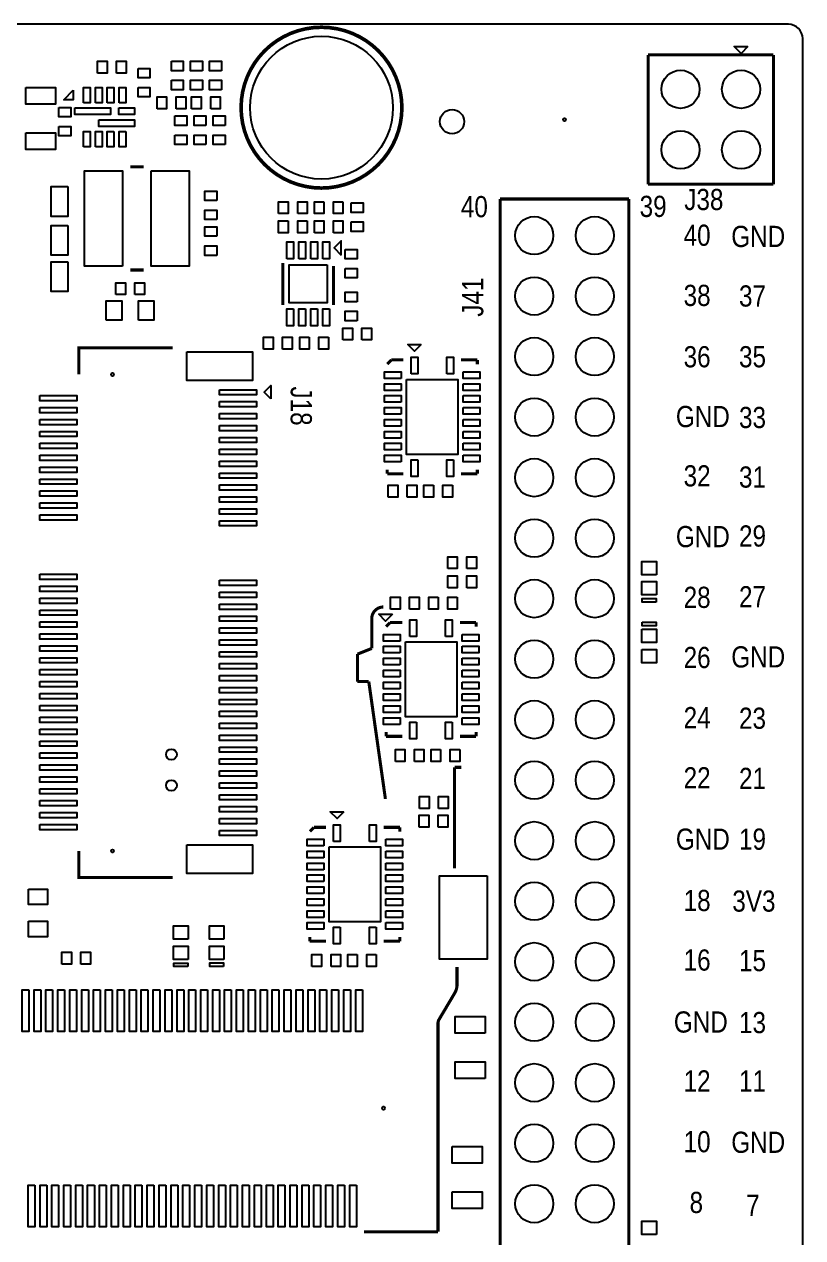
# Model space of a CAD drawing. Extents: x -9 to 101, y -22 to 138.
# Drawn here: x 63.3 to 96, y 11.1 to 62 of the extents above; entities that cross this region are included whole.
import ezdxf
from ezdxf.enums import TextEntityAlignment as Align

# ---------------------------------------------------------------- set-up
doc = ezdxf.new("R2010")
doc.units = 0
for name, color, linetype in [('BG_OUTLINE', 2, 'CONTINUOUS'), ('BG_SILKSCREEN_TOP', 1, 'CONTINUOUS'), ('PG_SILKSCREEN_TOP', 3, 'CONTINUOUS'), ('PIN_TOP', 4, 'CONTINUOUS'), ('RD_SILKSCREEN_TOP', 5, 'CONTINUOUS')]:
    doc.layers.add(name, color=color, linetype=linetype)

msp = doc.modelspace()

# ---------------------------------------------------------------- linework, layer by layer
at = {"layer": 'BG_OUTLINE'}
msp.add_lwpolyline([(95.99991, 61.399903, 0.414355), (95.400012, 62.000105), (-3.399892, 62.000105, 0.414346), (-4.000094, 61.399903), (-4.000094, -16.400094, 0.414234), (-3.399892, -16.999991), (95.400012, -16.999991, 0.414211), (95.99991, -16.400094)], format="xyb", close=True, dxfattribs=at)
at = {"layer": 'PG_SILKSCREEN_TOP', "const_width": 0.1524}
msp.add_lwpolyline([(79.174899, 58.50001, 1), (72.4249, 58.50001, 1)], format="xyb", close=True, dxfattribs=at)
at = {"layer": 'PG_SILKSCREEN_TOP'}
for points, const_width in [([(89.510006, 60.715093), (89.510006, 55.285107)], 0.129997), ([(94.770092, 60.715093), (89.510006, 60.715093)], 0.129997), ([(94.770092, 55.285107), (94.770092, 60.715093)], 0.129997), ([(68.329988, 56.015103), (67.769892, 56.015103)], 0.129997), ([(89.510006, 55.285107), (94.770092, 55.285107)], 0.129997), ([(83.295109, 54.665093), (88.705106, 54.665093)], 0.129997), ([(83.295109, 3.334995), (83.295109, 54.665093)], 0.129997), ([(88.705106, 54.665093), (88.705106, 3.835095)], 0.129997), ([(74.176001, 50.219102), (74.176001, 51.9811)], 0.127), ([(67.769892, 51.684911), (68.329988, 51.684911)], 0.129997), ([(76.302997, 51.855091), (76.302997, 50.219102)], 0.127), ([(65.610892, 47.300109), (65.610892, 48.412908), (69.549899, 48.412908)], 0.127), ([(78.560092, 47.740011), (78.729992, 47.909988)], 0.129997), ([(78.729992, 47.909988), (79.239999, 47.909988)], 0.129997), ([(81.660111, 47.909988), (82.340094, 47.909988)], 0.129997), ([(82.340094, 47.909988), (82.340094, 47.730105)], 0.129997), ([(78.560092, 43.129911), (78.560092, 43.309997)], 0.129997), ([(82.340094, 43.309997), (82.340094, 43.129911)], 0.129997), ([(79.239999, 43.129911), (78.560092, 43.129911)], 0.129997), ([(82.340094, 43.129911), (81.660111, 43.129911)], 0.129997), ([(77.910106, 37.049888), (77.910106, 35.798989)], 0.129997), ([(78.510003, 36.719993), (78.679904, 36.889893)], 0.129997), ([(78.679904, 36.889893), (79.190012, 36.889893)], 0.129997), ([(81.610098, 36.889893), (82.290006, 36.889893)], 0.129997), ([(82.290006, 36.889893), (82.290006, 36.710112)], 0.129997), ([(77.910106, 35.798989), (77.310107, 35.558908)], 0.129997), ([(77.310107, 35.558908), (77.310107, 34.409101)], 0.129997), ([(77.310107, 34.409101), (77.785112, 34.409101)], 0.129997), ([(77.785112, 34.409101), (78.483104, 29.480993)], 0.129997), ([(78.510003, 32.109893), (78.510003, 32.290004)], 0.129997), ([(79.190012, 32.109893), (78.510003, 32.109893)], 0.129997), ([(82.290006, 32.109893), (81.610098, 32.109893)], 0.129997), ([(82.290006, 32.290004), (82.290006, 32.109893)], 0.129997), ([(81.385004, 30.809895), (81.676088, 30.809895)], 0.129997), ([(81.385004, 26.569899), (81.385004, 30.809895)], 0.129997), ([(75.310111, 28.120111), (75.480012, 28.290012)], 0.129997), ([(75.480012, 28.290012), (75.990094, 28.290012)], 0.129997), ([(78.409902, 28.290012), (79.08991, 28.290012)], 0.129997), ([(79.08991, 28.290012), (79.08991, 28.109901)], 0.129997), ([(69.549899, 26.187095), (65.611908, 26.187095), (65.611908, 27.299895)], 0.127), ([(75.310111, 23.510011), (75.310111, 23.689996)], 0.129997), ([(75.990094, 23.510011), (75.310111, 23.510011)], 0.129997), ([(79.08991, 23.510011), (78.409902, 23.510011)], 0.129997), ([(79.08991, 23.689996), (79.08991, 23.510011)], 0.129997), ([(81.489906, 21.687003), (81.489906, 22.429902)], 0.129997), ([(80.733011, 20.220889), (81.393894, 21.335009)], 0.129997), ([(80.69011, 11.310112), (80.69011, 20.062901)], 0.129997), ([(77.58491, 11.310112), (80.69011, 11.310112)], 0.129997)]:
    msp.add_lwpolyline(points, dxfattribs=dict(at, const_width=const_width))
for points in [[(93.693107, 61.063099), (93.409897, 60.779889), (93.126992, 61.063099)], [(65.378051, 59.22833), (65.378203, 58.827949), (64.97767, 58.827949)], [(76.625094, 52.310005), (76.625094, 52.909902), (76.325095, 52.610004)], [(79.985997, 48.556901), (79.703092, 48.273894), (79.42011, 48.556901)], [(73.678898, 46.270901), (73.395992, 46.554111), (73.678898, 46.837092)], [(89.843, 37.744908), (89.256819, 37.744908), (89.256819, 37.894997), (89.843, 37.894997)], [(78.775992, 37.232006), (78.49301, 36.949101), (78.210004, 37.232006)], [(89.256997, 36.904905), (89.843, 36.904905), (89.843, 36.754791), (89.256997, 36.754791)], [(76.736092, 28.936899), (76.453111, 28.653994), (76.169901, 28.936899)], [(70.193002, 22.444888), (69.606998, 22.444888), (69.606998, 22.594799), (70.193002, 22.594799)], [(71.692897, 22.444888), (71.106894, 22.444888), (71.106894, 22.595002), (71.692897, 22.595002)]]:
    msp.add_lwpolyline(points, close=True, dxfattribs=at)
at = {"layer": 'PG_SILKSCREEN_TOP', "const_width": 0.129997}
for points in [[(78.399996, 37.539905, 0.414238), (77.910106, 37.049888)], [(81.393894, 21.335009, 0.134555), (81.489906, 21.687003)], [(80.733011, 20.220889, 0.134538), (80.69011, 20.062901)]]:
    msp.add_lwpolyline(points, format="xyb", dxfattribs=at)
at = {"layer": 'PIN_TOP'}
for points in [[(66.399994, 59.949944), (66.399994, 60.450044), (66.799993, 60.450044), (66.799993, 59.949944)], [(67.199993, 59.949944), (67.199993, 60.450044), (67.599992, 60.450044), (67.599992, 59.949944)], [(68.099953, 60.149994), (68.600053, 60.149994), (68.600053, 59.749995), (68.099953, 59.749995)], [(69.500051, 60.449993), (70.000152, 60.449993), (70.000152, 60.049994), (69.500051, 60.049994)], [(70.799947, 60.049994), (70.299847, 60.049994), (70.299847, 60.449993), (70.799947, 60.449993)], [(71.600047, 60.049994), (71.099947, 60.049994), (71.099947, 60.449993), (71.600047, 60.449993)], [(69.500051, 59.649995), (70.000152, 59.649995), (70.000152, 59.249996), (69.500051, 59.249996)], [(70.799947, 59.249996), (70.299847, 59.249996), (70.299847, 59.649995), (70.799947, 59.649995)], [(71.600047, 59.249996), (71.099947, 59.249996), (71.099947, 59.649995), (71.600047, 59.649995)], [(63.383046, 59.340991), (64.632954, 59.340991), (64.632954, 58.640993), (63.383046, 58.640993)], [(65.809952, 58.699984), (65.809952, 59.349996), (66.08986, 59.349996), (66.08986, 58.699984)], [(66.310129, 58.699984), (66.310129, 59.349996), (66.590037, 59.349996), (66.590037, 58.699984)], [(66.80995, 58.699984), (66.80995, 59.349996), (67.089858, 59.349996), (67.089858, 58.699984)], [(67.310127, 58.699984), (67.310127, 59.349996), (67.590035, 59.349996), (67.590035, 58.699984)], [(68.099953, 59.349996), (68.600053, 59.349996), (68.600053, 58.949996), (68.099953, 58.949996)], [(68.899913, 58.449845), (68.899913, 58.949946), (69.299912, 58.949946), (69.299912, 58.449845)], [(69.699911, 58.449845), (69.699911, 58.949946), (70.099911, 58.949946), (70.099911, 58.449845)], [(70.349999, 58.449845), (70.349999, 58.949946), (70.749998, 58.949946), (70.749998, 58.449845)], [(71.149997, 58.449845), (71.149997, 58.949946), (71.549997, 58.949946), (71.549997, 58.449845)], [(64.773899, 58.512126), (65.274, 58.512126), (65.274, 58.112127), (64.773899, 58.112127)], [(65.449844, 58.489774), (66.949942, 58.489774), (66.949942, 58.209866), (65.449844, 58.209866)], [(67.300081, 58.489774), (67.950093, 58.489774), (67.950093, 58.209866), (67.300081, 58.209866)], [(69.649861, 58.149998), (70.149961, 58.149998), (70.149961, 57.749999), (69.649861, 57.749999)], [(70.950061, 57.749999), (70.449961, 57.749999), (70.449961, 58.149998), (70.950061, 58.149998)], [(71.750161, 57.749999), (71.250061, 57.749999), (71.250061, 58.149998), (71.750161, 58.149998)], [(64.773899, 57.712127), (65.274, 57.712127), (65.274, 57.312128), (64.773899, 57.312128)], [(66.450045, 57.989953), (67.950143, 57.989953), (67.950143, 57.710045), (66.450045, 57.710045)], [(63.383046, 57.437007), (64.632954, 57.437007), (64.632954, 56.737009), (63.383046, 56.737009)], [(65.809952, 56.849797), (65.809952, 57.499809), (66.08986, 57.499809), (66.08986, 56.849797)], [(66.310129, 56.849797), (66.310129, 57.499809), (66.590037, 57.499809), (66.590037, 56.849797)], [(67.089858, 57.499821), (67.089858, 56.84981), (66.80995, 56.84981), (66.80995, 57.499821)], [(67.590035, 57.499821), (67.590035, 56.84981), (67.310127, 56.84981), (67.310127, 57.499821)], [(69.649861, 57.35), (70.149961, 57.35), (70.149961, 56.95), (69.649861, 56.95)], [(70.950061, 56.95), (70.449961, 56.95), (70.449961, 57.35), (70.950061, 57.35)], [(71.750161, 56.95), (71.250061, 56.95), (71.250061, 57.35), (71.750161, 57.35)], [(67.449954, 51.850011), (65.850059, 51.850011), (65.850059, 55.850003), (67.449954, 55.850003)], [(68.650053, 55.850003), (70.249948, 55.850003), (70.249948, 51.850011), (68.650053, 51.850011)], [(65.157591, 55.184154), (65.157591, 53.934246), (64.457593, 53.934246), (64.457593, 55.184154)], [(71.400149, 54.599891), (70.900049, 54.599891), (70.900049, 54.99989), (71.400149, 54.99989)], [(73.999903, 54.050032), (73.999903, 54.550132), (74.399902, 54.550132), (74.399902, 54.050032)], [(74.799901, 54.050032), (74.799901, 54.550132), (75.1999, 54.550132), (75.1999, 54.050032)], [(75.900102, 54.550145), (75.900102, 54.050044), (75.500103, 54.050044), (75.500103, 54.550145)], [(76.700101, 54.550145), (76.700101, 54.050044), (76.300101, 54.050044), (76.300101, 54.550145)], [(71.400149, 53.799892), (70.900049, 53.799892), (70.900049, 54.199892), (71.400149, 54.199892)], [(77.049948, 54.499993), (77.550048, 54.499993), (77.550048, 54.099993), (77.049948, 54.099993)], [(65.157591, 53.558554), (65.157591, 52.308646), (64.457593, 52.308646), (64.457593, 53.558554)], [(71.400149, 53.099995), (70.900049, 53.099995), (70.900049, 53.499995), (71.400149, 53.499995)], [(74.399902, 53.750045), (74.399902, 53.249944), (73.999903, 53.249944), (73.999903, 53.750045)], [(75.1999, 53.750045), (75.1999, 53.249944), (74.799901, 53.249944), (74.799901, 53.750045)], [(75.500103, 53.249932), (75.500103, 53.750032), (75.900102, 53.750032), (75.900102, 53.249932)], [(76.300101, 53.249932), (76.300101, 53.750032), (76.700101, 53.750032), (76.700101, 53.249932)], [(77.049948, 53.699994), (77.550048, 53.699994), (77.550048, 53.299995), (77.049948, 53.299995)], [(71.400149, 52.299997), (70.900049, 52.299997), (70.900049, 52.699996), (71.400149, 52.699996)], [(74.349966, 52.150823), (74.349966, 52.860727), (74.629874, 52.860727), (74.629874, 52.150823)], [(74.850142, 52.150823), (74.850142, 52.860727), (75.13005, 52.860727), (75.13005, 52.150823)], [(75.349964, 52.150823), (75.349964, 52.860727), (75.629872, 52.860727), (75.629872, 52.150823)], [(75.85014, 52.150823), (75.85014, 52.860727), (76.130048, 52.860727), (76.130048, 52.150823)], [(76.799961, 52.550111), (77.300061, 52.550111), (77.300061, 52.150112), (76.799961, 52.150112)], [(65.157591, 52.034554), (65.157591, 50.784646), (64.457593, 50.784646), (64.457593, 52.034554)], [(76.039955, 51.899845), (76.039955, 50.29995), (74.440059, 50.29995), (74.440059, 51.899845)], [(76.799961, 51.750112), (77.300061, 51.750112), (77.300061, 51.350113), (76.799961, 51.350113)], [(67.167201, 50.651537), (67.167201, 51.151638), (67.5672, 51.151638), (67.5672, 50.651537)], [(67.9672, 50.651537), (67.9672, 51.151638), (68.367199, 51.151638), (68.367199, 50.651537)], [(77.300061, 50.349988), (76.799961, 50.349988), (76.799961, 50.749987), (77.300061, 50.749987)], [(66.767278, 49.582197), (66.767278, 50.392203), (67.41729, 50.392203), (67.41729, 49.582197)], [(68.117085, 49.582197), (68.117085, 50.392203), (68.767096, 50.392203), (68.767096, 49.582197)], [(74.629874, 50.04896), (74.629874, 49.339056), (74.349966, 49.339056), (74.349966, 50.04896)], [(75.13005, 50.04896), (75.13005, 49.339056), (74.850142, 49.339056), (74.850142, 50.04896)], [(75.629872, 50.04896), (75.629872, 49.339056), (75.349964, 49.339056), (75.349964, 50.04896)], [(76.130048, 50.04896), (76.130048, 49.339056), (75.85014, 49.339056), (75.85014, 50.04896)], [(77.300061, 49.54999), (76.799961, 49.54999), (76.799961, 49.949989), (77.300061, 49.949989)], [(76.699999, 48.750042), (76.699999, 49.250143), (77.099998, 49.250143), (77.099998, 48.750042)], [(77.499997, 48.750042), (77.499997, 49.250143), (77.899997, 49.250143), (77.899997, 48.750042)], [(73.364801, 48.365537), (73.364801, 48.865638), (73.7648, 48.865638), (73.7648, 48.365537)], [(74.1648, 48.365537), (74.1648, 48.865638), (74.564799, 48.865638), (74.564799, 48.365537)], [(75.2888, 48.86565), (75.2888, 48.36555), (74.888801, 48.36555), (74.888801, 48.86565)], [(76.088799, 48.86565), (76.088799, 48.36555), (75.6888, 48.36555), (75.6888, 48.86565)], [(70.150025, 48.249053), (72.900134, 48.249053), (72.900134, 47.049157), (70.150025, 47.049157)], [(79.560064, 47.3202), (79.560064, 48.020199), (79.839972, 48.020199), (79.839972, 47.3202)], [(81.060239, 47.3202), (81.060239, 48.020199), (81.340147, 48.020199), (81.340147, 47.3202)], [(79.150096, 47.130259), (78.450097, 47.130259), (78.450097, 47.410167), (79.150096, 47.410167)], [(81.750116, 47.410167), (82.450114, 47.410167), (82.450114, 47.130259), (81.750116, 47.130259)], [(79.150096, 46.630057), (78.450097, 46.630057), (78.450097, 46.909965), (79.150096, 46.909965)], [(79.375051, 47.095156), (81.525161, 47.095156), (81.525161, 43.945048), (79.375051, 43.945048)], [(81.750116, 46.909965), (82.450114, 46.909965), (82.450114, 46.630057), (81.750116, 46.630057)], [(63.975132, 46.410105), (65.52504, 46.410105), (65.52504, 46.190116), (63.975132, 46.190116)], [(71.525028, 46.65999), (73.074936, 46.65999), (73.074936, 46.440001), (71.525028, 46.440001)], [(79.150096, 46.130235), (78.450097, 46.130235), (78.450097, 46.410143), (79.150096, 46.410143)], [(81.750116, 46.410143), (82.450114, 46.410143), (82.450114, 46.130235), (81.750116, 46.130235)], [(63.975132, 45.910208), (65.52504, 45.910208), (65.52504, 45.690219), (63.975132, 45.690219)], [(71.525028, 46.160093), (73.074936, 46.160093), (73.074936, 45.940104), (71.525028, 45.940104)], [(79.150096, 45.630059), (78.450097, 45.630059), (78.450097, 45.909967), (79.150096, 45.909967)], [(81.750116, 45.909967), (82.450114, 45.909967), (82.450114, 45.630059), (81.750116, 45.630059)], [(63.975132, 45.410107), (65.52504, 45.410107), (65.52504, 45.190118), (63.975132, 45.190118)], [(71.525028, 45.659993), (73.074936, 45.659993), (73.074936, 45.440003), (71.525028, 45.440003)], [(79.150096, 45.130237), (78.450097, 45.130237), (78.450097, 45.410145), (79.150096, 45.410145)], [(81.750116, 45.410145), (82.450114, 45.410145), (82.450114, 45.130237), (81.750116, 45.130237)], [(63.975132, 44.91021), (65.52504, 44.91021), (65.52504, 44.69022), (63.975132, 44.69022)], [(71.525028, 45.160095), (73.074936, 45.160095), (73.074936, 44.940106), (71.525028, 44.940106)], [(79.150096, 44.630061), (78.450097, 44.630061), (78.450097, 44.909969), (79.150096, 44.909969)], [(81.750116, 44.909969), (82.450114, 44.909969), (82.450114, 44.630061), (81.750116, 44.630061)], [(63.975132, 44.410109), (65.52504, 44.410109), (65.52504, 44.19012), (63.975132, 44.19012)], [(71.525028, 44.659994), (73.074936, 44.659994), (73.074936, 44.440005), (71.525028, 44.440005)], [(79.150096, 44.130239), (78.450097, 44.130239), (78.450097, 44.410147), (79.150096, 44.410147)], [(81.750116, 44.410147), (82.450114, 44.410147), (82.450114, 44.130239), (81.750116, 44.130239)], [(63.975132, 43.910186), (65.52504, 43.910186), (65.52504, 43.690197), (63.975132, 43.690197)], [(71.525028, 44.160097), (73.074936, 44.160097), (73.074936, 43.940108), (71.525028, 43.940108)], [(79.150096, 43.630037), (78.450097, 43.630037), (78.450097, 43.909945), (79.150096, 43.909945)], [(81.750116, 43.909945), (82.450114, 43.909945), (82.450114, 43.630037), (81.750116, 43.630037)], [(63.975132, 43.410086), (65.52504, 43.410086), (65.52504, 43.190096), (63.975132, 43.190096)], [(71.525028, 43.659996), (73.074936, 43.659996), (73.074936, 43.440007), (71.525028, 43.440007)], [(79.839972, 43.719991), (79.839972, 43.019993), (79.560064, 43.019993), (79.560064, 43.719991)], [(81.340147, 43.719991), (81.340147, 43.019993), (81.060239, 43.019993), (81.060239, 43.719991)], [(63.975132, 42.910188), (65.52504, 42.910188), (65.52504, 42.690199), (63.975132, 42.690199)], [(71.525028, 43.160201), (73.074936, 43.160201), (73.074936, 42.940211), (71.525028, 42.940211)], [(63.975132, 42.410088), (65.52504, 42.410088), (65.52504, 42.190098), (63.975132, 42.190098)], [(71.525028, 42.659998), (73.074936, 42.659998), (73.074936, 42.440009), (71.525028, 42.440009)], [(78.599894, 42.149827), (78.599894, 42.649927), (78.999893, 42.649927), (78.999893, 42.149827)], [(79.399892, 42.149827), (79.399892, 42.649927), (79.799891, 42.649927), (79.799891, 42.149827)], [(80.499991, 42.64994), (80.499991, 42.149839), (80.099992, 42.149839), (80.099992, 42.64994)], [(81.29999, 42.64994), (81.29999, 42.149839), (80.899991, 42.149839), (80.899991, 42.64994)], [(63.975132, 41.91019), (65.52504, 41.91019), (65.52504, 41.690201), (63.975132, 41.690201)], [(71.525028, 42.160203), (73.074936, 42.160203), (73.074936, 41.940213), (71.525028, 41.940213)], [(63.975132, 41.41009), (65.52504, 41.41009), (65.52504, 41.190101), (63.975132, 41.190101)], [(71.525028, 41.660001), (73.074936, 41.660001), (73.074936, 41.440011), (71.525028, 41.440011)], [(71.525028, 41.160205), (73.074936, 41.160205), (73.074936, 40.940215), (71.525028, 40.940215)], [(81.09999, 39.149833), (81.09999, 39.649933), (81.499989, 39.649933), (81.499989, 39.149833)], [(81.899989, 39.149833), (81.899989, 39.649933), (82.299988, 39.649933), (82.299988, 39.149833)], [(89.855142, 38.894855), (89.245034, 38.894855), (89.245034, 39.45495), (89.855142, 39.45495)], [(63.975132, 38.910196), (65.52504, 38.910196), (65.52504, 38.690207), (63.975132, 38.690207)], [(81.09999, 38.350038), (81.09999, 38.850138), (81.499989, 38.850138), (81.499989, 38.350038)], [(81.899989, 38.350038), (81.899989, 38.850138), (82.299988, 38.850138), (82.299988, 38.350038)], [(63.975132, 38.410096), (65.52504, 38.410096), (65.52504, 38.190106), (63.975132, 38.190106)], [(71.525028, 38.660006), (73.074936, 38.660006), (73.074936, 38.440017), (71.525028, 38.440017)], [(89.855142, 38.045073), (89.245034, 38.045073), (89.245034, 38.605168), (89.855142, 38.605168)], [(63.975132, 37.910199), (65.52504, 37.910199), (65.52504, 37.690209), (63.975132, 37.690209)], [(71.525028, 38.160185), (73.074936, 38.160185), (73.074936, 37.940196), (71.525028, 37.940196)], [(78.699995, 37.449836), (78.699995, 37.949937), (79.099994, 37.949937), (79.099994, 37.449836)], [(79.499993, 37.449836), (79.499993, 37.949937), (79.899993, 37.949937), (79.899993, 37.449836)], [(80.699889, 37.949949), (80.699889, 37.449849), (80.29989, 37.449849), (80.29989, 37.949949)], [(81.499888, 37.949949), (81.499888, 37.449849), (81.099889, 37.449849), (81.099889, 37.949949)], [(63.975132, 37.410098), (65.52504, 37.410098), (65.52504, 37.190109), (63.975132, 37.190109)], [(71.525028, 37.660008), (73.074936, 37.660008), (73.074936, 37.440019), (71.525028, 37.440019)], [(63.975132, 36.909997), (65.52504, 36.909997), (65.52504, 36.690008), (63.975132, 36.690008)], [(71.525028, 37.160187), (73.074936, 37.160187), (73.074936, 36.940198), (71.525028, 36.940198)], [(79.50995, 36.300105), (79.50995, 37.000104), (79.789858, 37.000104), (79.789858, 36.300105)], [(81.010125, 36.300105), (81.010125, 37.000104), (81.290033, 37.000104), (81.290033, 36.300105)], [(63.975132, 36.4101), (65.52504, 36.4101), (65.52504, 36.19011), (63.975132, 36.19011)], [(71.525028, 36.66001), (73.074936, 36.66001), (73.074936, 36.440021), (71.525028, 36.440021)], [(79.099981, 36.110164), (78.399983, 36.110164), (78.399983, 36.390072), (79.099981, 36.390072)], [(81.700002, 36.390072), (82.4, 36.390072), (82.4, 36.110164), (81.700002, 36.110164)], [(89.245034, 36.605045), (89.855142, 36.605045), (89.855142, 36.04495), (89.245034, 36.04495)], [(63.975132, 35.909999), (65.52504, 35.909999), (65.52504, 35.69001), (63.975132, 35.69001)], [(71.525028, 36.160189), (73.074936, 36.160189), (73.074936, 35.9402), (71.525028, 35.9402)], [(71.525028, 35.659987), (73.074936, 35.659987), (73.074936, 35.439998), (71.525028, 35.439998)], [(79.099981, 35.609962), (78.399983, 35.609962), (78.399983, 35.88987), (79.099981, 35.88987)], [(79.324937, 36.075061), (81.475047, 36.075061), (81.475047, 32.924953), (79.324937, 32.924953)], [(81.700002, 35.88987), (82.4, 35.88987), (82.4, 35.609962), (81.700002, 35.609962)], [(89.245034, 35.755263), (89.855142, 35.755263), (89.855142, 35.195167), (89.245034, 35.195167)], [(63.975132, 35.410102), (65.52504, 35.410102), (65.52504, 35.190112), (63.975132, 35.190112)], [(71.525028, 35.160191), (73.074936, 35.160191), (73.074936, 34.940202), (71.525028, 34.940202)], [(79.099981, 35.110141), (78.399983, 35.110141), (78.399983, 35.390049), (79.099981, 35.390049)], [(81.700002, 35.390049), (82.4, 35.390049), (82.4, 35.110141), (81.700002, 35.110141)], [(63.975132, 34.910001), (65.52504, 34.910001), (65.52504, 34.690012), (63.975132, 34.690012)], [(71.525028, 34.659989), (73.074936, 34.659989), (73.074936, 34.44), (71.525028, 34.44)], [(79.099981, 34.609964), (78.399983, 34.609964), (78.399983, 34.889872), (79.099981, 34.889872)], [(81.700002, 34.889872), (82.4, 34.889872), (82.4, 34.609964), (81.700002, 34.609964)], [(63.975132, 34.410104), (65.52504, 34.410104), (65.52504, 34.190115), (63.975132, 34.190115)], [(71.525028, 34.160193), (73.074936, 34.160193), (73.074936, 33.940204), (71.525028, 33.940204)], [(79.099981, 34.110143), (78.399983, 34.110143), (78.399983, 34.390051), (79.099981, 34.390051)], [(81.700002, 34.390051), (82.4, 34.390051), (82.4, 34.110143), (81.700002, 34.110143)], [(63.975132, 33.910003), (65.52504, 33.910003), (65.52504, 33.690014), (63.975132, 33.690014)], [(71.525028, 33.659991), (73.074936, 33.659991), (73.074936, 33.440002), (71.525028, 33.440002)], [(79.099981, 33.609966), (78.399983, 33.609966), (78.399983, 33.889874), (79.099981, 33.889874)], [(81.700002, 33.889874), (82.4, 33.889874), (82.4, 33.609966), (81.700002, 33.609966)], [(63.975132, 33.410106), (65.52504, 33.410106), (65.52504, 33.190116), (63.975132, 33.190116)], [(71.525028, 33.160195), (73.074936, 33.160195), (73.074936, 32.940206), (71.525028, 32.940206)], [(79.099981, 33.110145), (78.399983, 33.110145), (78.399983, 33.390053), (79.099981, 33.390053)], [(81.700002, 33.390053), (82.4, 33.390053), (82.4, 33.110145), (81.700002, 33.110145)], [(63.975132, 32.910005), (65.52504, 32.910005), (65.52504, 32.690016), (63.975132, 32.690016)], [(71.525028, 32.659993), (73.074936, 32.659993), (73.074936, 32.440004), (71.525028, 32.440004)], [(79.099981, 32.609942), (78.399983, 32.609942), (78.399983, 32.88985), (79.099981, 32.88985)], [(79.789858, 32.699897), (79.789858, 31.999898), (79.50995, 31.999898), (79.50995, 32.699897)], [(81.290033, 32.699897), (81.290033, 31.999898), (81.010125, 31.999898), (81.010125, 32.699897)], [(81.700002, 32.88985), (82.4, 32.88985), (82.4, 32.609942), (81.700002, 32.609942)], [(63.975132, 32.410108), (65.52504, 32.410108), (65.52504, 32.190119), (63.975132, 32.190119)], [(71.525028, 32.160197), (73.074936, 32.160197), (73.074936, 31.940208), (71.525028, 31.940208)], [(63.975132, 31.910007), (65.52504, 31.910007), (65.52504, 31.690018), (63.975132, 31.690018)], [(71.525028, 31.659995), (73.074936, 31.659995), (73.074936, 31.440006), (71.525028, 31.440006)], [(63.975132, 31.41011), (65.52504, 31.41011), (65.52504, 31.19012), (63.975132, 31.19012)], [(71.525028, 31.160199), (73.074936, 31.160199), (73.074936, 30.94021), (71.525028, 30.94021)], [(78.900096, 31.049849), (78.900096, 31.54995), (79.300095, 31.54995), (79.300095, 31.049849)], [(79.700095, 31.049849), (79.700095, 31.54995), (80.100094, 31.54995), (80.100094, 31.049849)], [(80.799991, 31.549962), (80.799991, 31.049862), (80.399992, 31.049862), (80.399992, 31.549962)], [(81.599989, 31.549962), (81.599989, 31.049862), (81.19999, 31.049862), (81.19999, 31.549962)], [(63.975132, 30.910009), (65.52504, 30.910009), (65.52504, 30.69002), (63.975132, 30.69002)], [(71.525028, 30.660099), (73.074936, 30.660099), (73.074936, 30.440109), (71.525028, 30.440109)], [(63.975132, 30.410086), (65.52504, 30.410086), (65.52504, 30.190097), (63.975132, 30.190097)], [(71.525028, 30.160201), (73.074936, 30.160201), (73.074936, 29.940212), (71.525028, 29.940212)], [(63.975132, 29.909986), (65.52504, 29.909986), (65.52504, 29.689996), (63.975132, 29.689996)], [(71.525028, 29.660101), (73.074936, 29.660101), (73.074936, 29.440111), (71.525028, 29.440111)], [(79.91795, 29.08681), (79.91795, 29.586911), (80.31795, 29.586911), (80.31795, 29.08681)], [(80.717949, 29.08681), (80.717949, 29.586911), (81.117948, 29.586911), (81.117948, 29.08681)], [(63.975132, 29.410089), (65.52504, 29.410089), (65.52504, 29.190099), (63.975132, 29.190099)], [(71.525028, 29.160203), (73.074936, 29.160203), (73.074936, 28.940214), (71.525028, 28.940214)], [(63.975132, 28.909988), (65.52504, 28.909988), (65.52504, 28.689998), (63.975132, 28.689998)], [(71.525028, 28.660103), (73.074936, 28.660103), (73.074936, 28.440113), (71.525028, 28.440113)], [(79.900094, 28.300045), (79.900094, 28.800146), (80.300093, 28.800146), (80.300093, 28.300045)], [(80.700093, 28.300045), (80.700093, 28.800146), (81.100092, 28.800146), (81.100092, 28.300045)], [(63.975132, 28.41009), (65.52504, 28.41009), (65.52504, 28.190101), (63.975132, 28.190101)], [(71.525028, 28.160205), (73.074936, 28.160205), (73.074936, 27.940216), (71.525028, 27.940216)], [(76.309855, 27.700199), (76.309855, 28.400197), (76.589763, 28.400197), (76.589763, 27.700199)], [(77.81003, 27.700199), (77.81003, 28.400197), (78.089938, 28.400197), (78.089938, 27.700199)], [(70.150025, 27.550059), (72.900134, 27.550059), (72.900134, 26.350163), (70.150025, 26.350163)], [(75.899886, 27.510257), (75.199888, 27.510257), (75.199888, 27.790165), (75.899886, 27.790165)], [(78.499906, 27.790165), (79.199905, 27.790165), (79.199905, 27.510257), (78.499906, 27.510257)], [(75.899886, 27.010055), (75.199888, 27.010055), (75.199888, 27.289963), (75.899886, 27.289963)], [(76.124841, 27.475155), (78.274951, 27.475155), (78.274951, 24.325047), (76.124841, 24.325047)], [(78.499906, 27.289963), (79.199905, 27.289963), (79.199905, 27.010055), (78.499906, 27.010055)], [(75.899886, 26.510234), (75.199888, 26.510234), (75.199888, 26.790142), (75.899886, 26.790142)], [(78.499906, 26.790142), (79.199905, 26.790142), (79.199905, 26.510234), (78.499906, 26.510234)], [(75.899886, 26.010057), (75.199888, 26.010057), (75.199888, 26.289965), (75.899886, 26.289965)], [(78.499906, 26.289965), (79.199905, 26.289965), (79.199905, 26.010057), (78.499906, 26.010057)], [(82.750076, 26.249846), (82.750076, 22.749751), (80.75008, 22.749751), (80.75008, 26.249846)], [(63.494895, 25.699809), (64.304901, 25.699809), (64.304901, 25.049797), (63.494895, 25.049797)], [(75.899886, 25.510236), (75.199888, 25.510236), (75.199888, 25.790144), (75.899886, 25.790144)], [(78.499906, 25.790144), (79.199905, 25.790144), (79.199905, 25.510236), (78.499906, 25.510236)], [(75.899886, 25.010059), (75.199888, 25.010059), (75.199888, 25.289967), (75.899886, 25.289967)], [(78.499906, 25.289967), (79.199905, 25.289967), (79.199905, 25.010059), (78.499906, 25.010059)], [(75.899886, 24.510238), (75.199888, 24.510238), (75.199888, 24.790146), (75.899886, 24.790146)], [(78.499906, 24.790146), (79.199905, 24.790146), (79.199905, 24.510238), (78.499906, 24.510238)], [(63.494895, 24.350002), (64.304901, 24.350002), (64.304901, 23.699991), (63.494895, 23.699991)], [(70.204965, 23.594835), (69.594857, 23.594835), (69.594857, 24.15493), (70.204965, 24.15493)], [(71.705064, 23.594835), (71.094956, 23.594835), (71.094956, 24.15493), (71.705064, 24.15493)], [(75.899886, 24.010036), (75.199888, 24.010036), (75.199888, 24.289944), (75.899886, 24.289944)], [(76.589763, 24.09999), (76.589763, 23.399991), (76.309855, 23.399991), (76.309855, 24.09999)], [(78.089938, 24.09999), (78.089938, 23.399991), (77.81003, 23.399991), (77.81003, 24.09999)], [(78.499906, 24.289944), (79.199905, 24.289944), (79.199905, 24.010036), (78.499906, 24.010036)], [(64.899896, 22.549942), (64.899896, 23.050043), (65.299895, 23.050043), (65.299895, 22.549942)], [(65.699894, 22.549942), (65.699894, 23.050043), (66.099893, 23.050043), (66.099893, 22.549942)], [(70.204965, 22.745052), (69.594857, 22.745052), (69.594857, 23.305148), (70.204965, 23.305148)], [(71.705064, 22.745052), (71.094956, 22.745052), (71.094956, 23.305148), (71.705064, 23.305148)], [(75.400002, 22.449841), (75.400002, 22.949941), (75.800001, 22.949941), (75.800001, 22.449841)], [(76.2, 22.449841), (76.2, 22.949941), (76.599999, 22.949941), (76.599999, 22.449841)], [(77.300099, 22.949954), (77.300099, 22.449854), (76.9001, 22.449854), (76.9001, 22.949954)], [(78.100098, 22.949954), (78.100098, 22.449854), (77.700099, 22.449854), (77.700099, 22.949954)], [(63.515138, 21.474938), (63.515138, 19.724827), (63.23523, 19.724827), (63.23523, 21.474938)], [(64.015036, 21.474938), (64.015036, 19.724827), (63.735128, 19.724827), (63.735128, 21.474938)], [(64.515136, 21.474938), (64.515136, 19.724827), (64.235228, 19.724827), (64.235228, 21.474938)], [(65.015034, 21.474938), (65.015034, 19.724827), (64.735126, 19.724827), (64.735126, 21.474938)], [(65.515134, 21.474938), (65.515134, 19.724827), (65.235226, 19.724827), (65.235226, 21.474938)], [(66.015032, 21.474938), (66.015032, 19.724827), (65.735124, 19.724827), (65.735124, 21.474938)], [(66.515132, 21.474938), (66.515132, 19.724827), (66.235224, 19.724827), (66.235224, 21.474938)], [(67.015055, 21.474938), (67.015055, 19.724827), (66.735147, 19.724827), (66.735147, 21.474938)], [(67.515156, 21.474938), (67.515156, 19.724827), (67.235248, 19.724827), (67.235248, 21.474938)], [(68.015053, 21.474938), (68.015053, 19.724827), (67.735145, 19.724827), (67.735145, 21.474938)], [(68.515154, 21.474938), (68.515154, 19.724827), (68.235246, 19.724827), (68.235246, 21.474938)], [(69.015051, 21.474938), (69.015051, 19.724827), (68.735143, 19.724827), (68.735143, 21.474938)], [(69.515152, 21.474938), (69.515152, 19.724827), (69.235244, 19.724827), (69.235244, 21.474938)], [(70.015049, 21.474938), (70.015049, 19.724827), (69.735141, 19.724827), (69.735141, 21.474938)], [(70.51515, 21.474938), (70.51515, 19.724827), (70.235242, 19.724827), (70.235242, 21.474938)], [(71.015047, 21.474938), (71.015047, 19.724827), (70.735139, 19.724827), (70.735139, 21.474938)], [(71.515148, 21.474938), (71.515148, 19.724827), (71.23524, 19.724827), (71.23524, 21.474938)], [(72.015045, 21.474938), (72.015045, 19.724827), (71.735137, 19.724827), (71.735137, 21.474938)], [(72.515146, 21.474938), (72.515146, 19.724827), (72.235238, 19.724827), (72.235238, 21.474938)], [(73.015043, 21.474938), (73.015043, 19.724827), (72.735135, 19.724827), (72.735135, 21.474938)], [(73.515144, 21.474938), (73.515144, 19.724827), (73.235236, 19.724827), (73.235236, 21.474938)], [(74.015041, 21.474938), (74.015041, 19.724827), (73.735133, 19.724827), (73.735133, 21.474938)], [(74.515142, 21.474938), (74.515142, 19.724827), (74.235234, 19.724827), (74.235234, 21.474938)], [(75.015039, 21.474938), (75.015039, 19.724827), (74.735131, 19.724827), (74.735131, 21.474938)], [(75.51514, 21.474938), (75.51514, 19.724827), (75.235232, 19.724827), (75.235232, 21.474938)], [(76.015037, 21.474938), (76.015037, 19.724827), (75.735129, 19.724827), (75.735129, 21.474938)], [(76.515138, 21.474938), (76.515138, 19.724827), (76.23523, 19.724827), (76.23523, 21.474938)], [(77.015035, 21.474938), (77.015035, 19.724827), (76.735127, 19.724827), (76.735127, 21.474938)], [(77.515136, 21.474938), (77.515136, 19.724827), (77.235228, 19.724827), (77.235228, 21.474938)], [(82.666954, 19.651993), (81.417046, 19.651993), (81.417046, 20.351991), (82.666954, 20.351991)], [(82.666954, 17.748009), (81.417046, 17.748009), (81.417046, 18.448007), (82.666954, 18.448007)], [(81.290046, 14.890991), (82.539954, 14.890991), (82.539954, 14.190993), (81.290046, 14.190993)], [(63.765151, 13.275056), (63.765151, 11.524945), (63.485243, 11.524945), (63.485243, 13.275056)], [(64.264946, 13.275056), (64.264946, 11.524945), (63.985038, 11.524945), (63.985038, 13.275056)], [(64.765149, 13.275056), (64.765149, 11.524945), (64.485241, 11.524945), (64.485241, 13.275056)], [(65.264944, 13.275056), (65.264944, 11.524945), (64.985036, 11.524945), (64.985036, 13.275056)], [(65.765147, 13.275056), (65.765147, 11.524945), (65.485239, 11.524945), (65.485239, 13.275056)], [(66.264942, 13.275056), (66.264942, 11.524945), (65.985034, 11.524945), (65.985034, 13.275056)], [(66.765043, 13.275056), (66.765043, 11.524945), (66.485135, 11.524945), (66.485135, 13.275056)], [(67.26494, 13.275056), (67.26494, 11.524945), (66.985032, 11.524945), (66.985032, 13.275056)], [(67.765041, 13.275056), (67.765041, 11.524945), (67.485133, 11.524945), (67.485133, 13.275056)], [(68.264938, 13.275056), (68.264938, 11.524945), (67.98503, 11.524945), (67.98503, 13.275056)], [(68.765039, 13.275056), (68.765039, 11.524945), (68.485131, 11.524945), (68.485131, 13.275056)], [(69.264936, 13.275056), (69.264936, 11.524945), (68.985028, 11.524945), (68.985028, 13.275056)], [(69.765037, 13.275056), (69.765037, 11.524945), (69.485129, 11.524945), (69.485129, 13.275056)], [(70.264934, 13.275056), (70.264934, 11.524945), (69.985026, 11.524945), (69.985026, 13.275056)], [(70.765035, 13.275056), (70.765035, 11.524945), (70.485127, 11.524945), (70.485127, 13.275056)], [(71.264932, 13.275056), (71.264932, 11.524945), (70.985024, 11.524945), (70.985024, 13.275056)], [(71.765033, 13.275056), (71.765033, 11.524945), (71.485125, 11.524945), (71.485125, 13.275056)], [(72.264956, 13.275056), (72.264956, 11.524945), (71.985048, 11.524945), (71.985048, 13.275056)], [(72.765056, 13.275056), (72.765056, 11.524945), (72.485148, 11.524945), (72.485148, 13.275056)], [(73.264954, 13.275056), (73.264954, 11.524945), (72.985046, 11.524945), (72.985046, 13.275056)], [(73.765054, 13.275056), (73.765054, 11.524945), (73.485146, 11.524945), (73.485146, 13.275056)], [(74.264952, 13.275056), (74.264952, 11.524945), (73.985044, 11.524945), (73.985044, 13.275056)], [(74.765052, 13.275056), (74.765052, 11.524945), (74.485144, 11.524945), (74.485144, 13.275056)], [(75.26495, 13.275056), (75.26495, 11.524945), (74.985042, 11.524945), (74.985042, 13.275056)], [(75.76505, 13.275056), (75.76505, 11.524945), (75.485142, 11.524945), (75.485142, 13.275056)], [(76.264948, 13.275056), (76.264948, 11.524945), (75.98504, 11.524945), (75.98504, 13.275056)], [(76.765048, 13.275056), (76.765048, 11.524945), (76.48514, 11.524945), (76.48514, 13.275056)], [(77.264946, 13.275056), (77.264946, 11.524945), (76.985038, 11.524945), (76.985038, 13.275056)], [(81.290046, 12.987007), (82.539954, 12.987007), (82.539954, 12.287009), (81.290046, 12.287009)], [(89.855142, 11.194834), (89.245034, 11.194834), (89.245034, 11.754929), (89.855142, 11.754929)]]:
    msp.add_lwpolyline(points, close=True, dxfattribs=at)
for centre, radius in [((75.799899, 58.50001), 2.9972), ((90.869897, 59.270113), 0.799948), ((93.409897, 59.270113), 0.799948), ((81.28, 57.912), 0.508), ((86.000006, 57.999909), 0.064999), ((90.869897, 56.730113), 0.799948), ((93.409897, 56.730113), 0.799948), ((84.730006, 53.129891), 0.799948), ((87.270006, 53.129891), 0.799948), ((84.730006, 50.589891), 0.799948), ((87.270006, 50.589891), 0.799948), ((84.730006, 48.049891), 0.799948), ((87.270006, 48.049891), 0.799948), ((67.02618, 47.299093), 0.064999), ((84.730006, 45.509891), 0.799948), ((87.270006, 45.509891), 0.799948), ((84.730006, 42.969891), 0.799948), ((87.270006, 42.969891), 0.799948), ((84.730006, 40.429891), 0.799948), ((87.270006, 40.429891), 0.799948), ((84.730006, 37.889891), 0.799948), ((87.270006, 37.889891), 0.799948), ((84.730006, 35.349891), 0.799948), ((87.270006, 35.349891), 0.799948), ((84.730006, 32.809891), 0.799948), ((87.270006, 32.809891), 0.799948), ((69.499912, 31.349899), 0.225044), ((84.730006, 30.269891), 0.799948), ((87.270006, 30.269891), 0.799948), ((69.499912, 30.049902), 0.225044), ((84.730006, 27.729891), 0.799948), ((87.270006, 27.729891), 0.799948), ((67.02618, 27.301114), 0.064999), ((84.730006, 25.189891), 0.799948), ((87.270006, 25.189891), 0.799948), ((84.730006, 22.649891), 0.799948), ((87.270006, 22.649891), 0.799948), ((84.730006, 20.109891), 0.799948), ((87.270006, 20.109891), 0.799948), ((84.730006, 17.569891), 0.799948), ((87.270006, 17.569891), 0.799948), ((78.400097, 16.499789), 0.064999), ((84.730006, 15.029891), 0.799948), ((87.270006, 15.029891), 0.799948), ((84.730006, 12.489891), 0.799948), ((87.270006, 12.489891), 0.799948)]:
    msp.add_circle(centre, radius, dxfattribs=at)

# ---------------------------------------------------------------- texts
at = {"layer": 'BG_SILKSCREEN_TOP', "width": 0.857143}
for s, p in [('40', (81.650002, 53.899994)), ('39', (89.154, 53.9115)), ('40', (90.999996, 52.699895)), ('GND', (92.999992, 52.650111)), ('38', (90.999996, 50.175109)), ('37', (93.325112, 50.149989)), ('36', (90.999996, 47.600108)), ('35', (93.325112, 47.600108)), ('GND', (90.675104, 45.088988)), ('33', (93.325112, 45.049897)), ('32', (90.999996, 42.600093)), ('31', (93.325112, 42.550004)), ('GND', (90.675104, 40.049907)), ('29', (93.325112, 40.075104)), ('28', (90.999996, 37.500001)), ('27', (93.325112, 37.524893)), ('26', (90.999996, 34.975013)), ('GND', (92.999992, 34.999905)), ('24', (90.999996, 32.449999)), ('23', (93.325112, 32.425107)), ('22', (90.999996, 29.92501)), ('21', (93.325112, 29.900093)), ('GND', (90.675104, 27.349907)), ('19', (93.325112, 27.349907)), ('18', (90.999996, 24.775109)), ('16', (90.999996, 22.275013)), ('15', (93.325112, 22.250095)), ('GND', (90.589989, 19.674002)), ('13', (93.325112, 19.649897)), ('12', (90.999996, 17.200093)), ('11', (93.325112, 17.200093)), ('10', (90.999996, 14.649907)), ('GND', (92.999992, 14.62499)), ('8', (91.249906, 12.100001)), ('7', (93.62501, 11.975008))]:
    msp.add_text(s, height=0.889, dxfattribs=at).set_placement(p)
msp.add_text('3V3', height=0.889, dxfattribs=at).set_placement((93.949901, 24.749989), align=Align.CENTER)
at = {"layer": 'RD_SILKSCREEN_TOP', "width": 0.857143}
msp.add_text('J38', height=0.889, dxfattribs=at).set_placement((91.850108, 54.199993), align=Align.CENTER)
for s, rotation, p in [('J41', 90, (82.592342, 50.546)), ('J18', 270, (74.506658, 45.974))]:
    msp.add_text(s, height=0.889, rotation=rotation, dxfattribs=at).set_placement(p, align=Align.CENTER)

doc.saveas('drawing.dxf')
